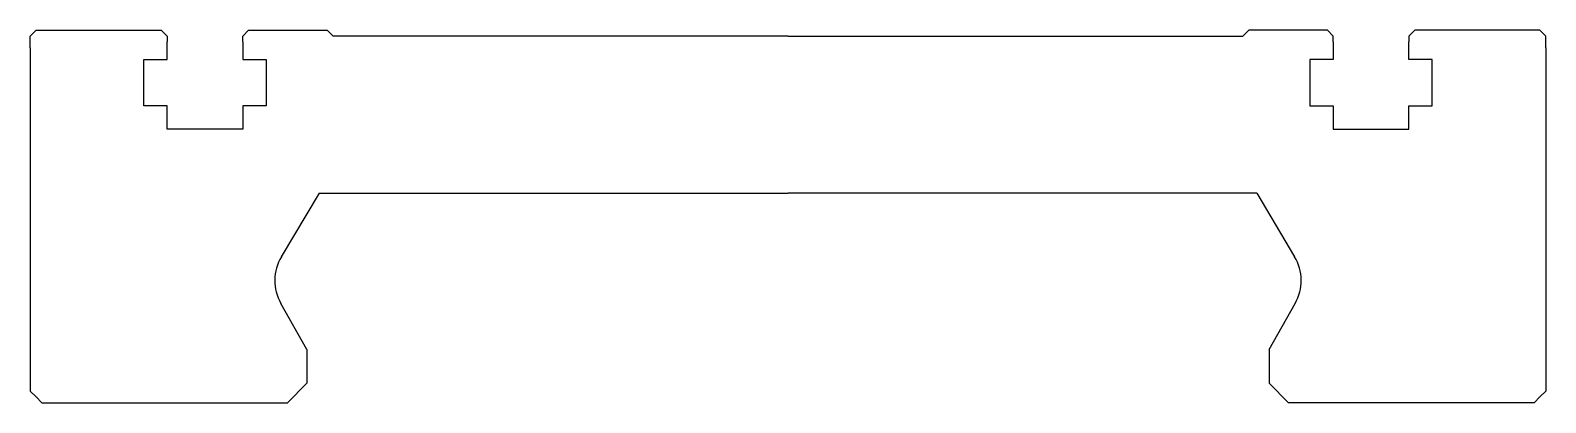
# Model space of a CAD drawing. Header units: millimetres. Extents: x 666 to 796, y 310 to 342.
import ezdxf

# ---------------------------------------------------------------- set-up
doc = ezdxf.new("R2010")
doc.units = ezdxf.units.MM
doc.header["$LTSCALE"] = 3
doc.layers.get('0').update_dxf_attribs({"linetype": 'CONTINUOUS'})
doc.layers.add('AM_VIS', color=7, linetype='CONTINUOUS')

msp = doc.modelspace()

# ---------------------------------------------------------------- linework, layer by layer
for p, q in [((690.43, 327.98), (687.18, 322.52)), ((770.96, 327.98), (774.21, 322.52)), ((689.38, 314.54), (687.14, 318.51)), ((772.01, 314.54), (774.25, 318.51))]:
    msp.add_line(p, q)
at = {"layer": 'AM_VIS'}
for p, q in [((665.62, 341.47), (666.13, 341.98)), ((665.62, 340.48), (665.62, 341.47)), ((666.13, 341.98), (676.87, 341.98)), ((676.87, 341.98), (677.37, 341.48)), ((677.37, 341.48), (677.37, 340.98)), ((683.87, 341.48), (684.37, 341.98)), ((683.87, 340.98), (683.87, 341.48)), ((684.37, 341.98), (691.13, 341.98)), ((691.13, 341.98), (691.63, 341.48)), ((770.26, 341.98), (769.76, 341.48)), ((777.02, 341.98), (770.26, 341.98)), ((777.52, 341.48), (777.02, 341.98)), ((777.52, 340.98), (777.52, 341.48)), ((784.52, 341.98), (784.02, 341.48)), ((784.02, 341.48), (784.02, 340.98)), ((795.26, 341.98), (784.52, 341.98)), ((795.77, 341.47), (795.26, 341.98)), ((795.77, 340.48), (795.77, 341.47)), ((665.62, 340.48), (665.62, 310.98)), ((677.37, 339.48), (677.37, 340.98)), ((683.87, 340.98), (683.87, 339.48)), ((777.52, 340.98), (777.52, 339.48)), ((784.02, 339.48), (784.02, 340.98)), ((795.77, 340.48), (795.77, 310.98)), ((675.37, 339.48), (677.37, 339.48)), ((675.37, 335.48), (675.37, 339.48)), ((683.87, 339.48), (685.87, 339.48)), ((685.87, 339.48), (685.87, 335.48)), ((775.52, 339.48), (775.52, 335.48)), ((777.52, 339.48), (775.52, 339.48)), ((786.02, 339.48), (784.02, 339.48)), ((786.02, 335.48), (786.02, 339.48)), ((677.37, 335.48), (675.37, 335.48)), ((677.37, 333.48), (677.37, 335.48)), ((685.87, 335.48), (683.87, 335.48)), ((683.87, 335.48), (683.87, 333.48)), ((775.52, 335.48), (777.52, 335.48)), ((777.52, 335.48), (777.52, 333.48)), ((784.02, 335.48), (786.02, 335.48)), ((784.02, 333.48), (784.02, 335.48)), ((683.87, 333.48), (677.37, 333.48)), ((777.52, 333.48), (784.02, 333.48)), ((690.43, 327.98), (730.7, 327.98)), ((770.96, 327.98), (730.7, 327.98)), ((689.38, 314.54), (689.38, 311.65)), ((772.01, 314.54), (772.01, 311.65)), ((689.38, 311.65), (687.71, 309.98)), ((772.01, 311.65), (773.68, 309.98)), ((665.62, 310.98), (666.12, 310.48)), ((666.12, 310.48), (666.62, 309.98)), ((666.62, 309.98), (687.71, 309.98)), ((687.71, 309.98), (687.71, 309.98)), ((794.77, 309.98), (773.68, 309.98)), ((773.68, 309.98), (773.68, 309.98)), ((795.27, 310.48), (794.77, 309.98)), ((795.77, 310.98), (795.27, 310.48))]:
    msp.add_line(p, q, dxfattribs=at)
for points in [[(730.7, 341.48), (691.63, 341.48)], [(730.7, 341.48), (769.76, 341.48)]]:
    msp.add_lwpolyline(points, dxfattribs=at)
for centre, start, end in [((690.62, 320.48), 149.2602, 209.4426), ((770.77, 320.48), 330.5574, 30.7398)]:
    msp.add_arc(centre, 4, start, end, dxfattribs=at)

doc.saveas('drawing.dxf')
